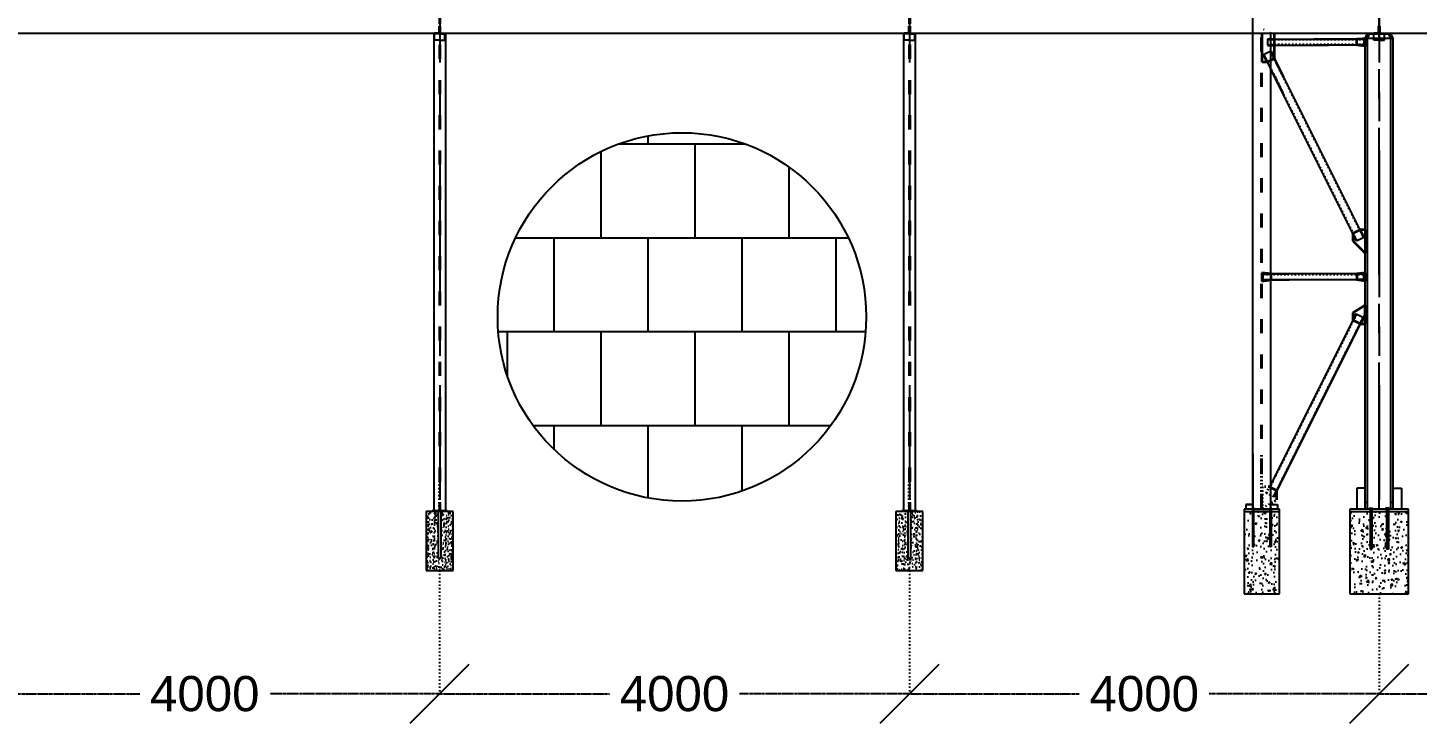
# Model space of a CAD drawing. Header units: inches. Extents: x -15 to 1885144, y -42615 to 866270.
# Drawn here: x 1688527 to 1700358, y 101029 to 106954 of the extents above; entities that cross this region are included whole.
import ezdxf

# ---------------------------------------------------------------- set-up
doc = ezdxf.new("R2010")
doc.units = ezdxf.units.IN
doc.header["$LTSCALE"] = 100
doc.header["$MEASUREMENT"] = 0
for name, pattern in [('CENTER', [2, 1.25, -0.25, 0.25, -0.25]), ('dash line', [30, 12, -18]), ('PHANTOM2', [1.25, 0.625, -0.125, 0.125, -0.125, 0.125, -0.125])]:
    doc.linetypes.add(name, pattern=pattern)
for name, color, linetype in [('axis', 8, 'PHANTOM2'), ('bolt', 1, 'Continuous'), ('dimensions', 10, 'PHANTOM2'), ('layout', 7, 'Continuous'), ('pedestal', 9, 'Continuous'), ('purlins', 4, 'Continuous'), ('sections', 3, 'Continuous')]:
    doc.layers.add(name, color=color, linetype=linetype)
doc.layers.add('gusset plate', color=1, linetype='Continuous', lineweight=35)
doc.layers.add('weld', color=2, linetype='Continuous', lineweight=35)
doc.styles.get("Standard").update_dxf_attribs({"font": 'arial.ttf'})
doc.dimstyles.new('Dim_1', dxfattribs={"dimtxt": 300, "dimasz": 500, "dimexe": 0.0625, "dimexo": 0.0625, "dimgap": 100, "dimtad": 0, "dimtih": 1, "dimtoh": 1, "dimdec": 0, "dimzin": 0, "dimdsep": 46, "dimtxsty": 'Standard', "dimblk": 'OBLIQUE', "dimcen": 0.09, "dimclrd": 256, "dimclre": 256, "dimclrt": 256, "dimadec": 0, "dimazin": 0, "dimtm": 1e-09, "dimtfac": 1, "dimtdec": 0, "dimtofl": 0, "dimtmove": 0, "dimatfit": 3, "dimfxl": 1, "dimtfillclr": 256, "dimtolj": 1, "dimtzin": 0, "dimlwe": -1, "dimarcsym": 0})

# ---------------------------------------------------------------- blocks, each defined once
blk = doc.blocks.new('_Oblique')
at = {"color": 0, "linetype": 'ByBlock', "lineweight": -2}
blk.add_line((-0.5, -0.5), (0.5, 0.5), dxfattribs=at)
blk = doc.blocks.new('*D1423')
at = {"layer": 'Defpoints', "color": 0, "ltscale": 0.01, "transparency": 16777216}
for p in [(1688034, 102331), (1692034, 102331), (1692034, 101279)]:
    blk.add_point(p, dxfattribs=at)
at = {"layer": 'dimensions', "linetype": 'dash line', "ltscale": 0.01, "transparency": 16777216}
for p, q in [((1688034, 102331), (1688034, 101279)), ((1692034, 102331), (1692034, 101279))]:
    blk.add_line(p, q, dxfattribs=at)
at = {"layer": 'dimensions', "lineweight": -2, "ltscale": 0.01, "transparency": 16777216}
for p, q in [((1688034, 101279), (1689481, 101279)), ((1692034, 101279), (1690588, 101279))]:
    blk.add_line(p, q, dxfattribs=at)
at = {"layer": 'dimensions', "lineweight": -2, "ltscale": 0.01, "transparency": 16777216, "xscale": 500, "yscale": 500, "zscale": 500, "rotation": 180}
blk.add_blockref('_Oblique', (1688034, 101279), dxfattribs=at)
at = {"layer": 'dimensions', "lineweight": -2, "ltscale": 0.01, "transparency": 16777216, "xscale": 500, "yscale": 500, "zscale": 500}
blk.add_blockref('_Oblique', (1692034, 101279), dxfattribs=at)
at = {"layer": 'dimensions', "ltscale": 0.01, "transparency": 16777216, "insert": (1690034, 101279), "char_height": 300, "attachment_point": 5}
blk.add_mtext('\\A1;4000', dxfattribs=at)
blk = doc.blocks.new('*D1424')
at = {"layer": 'Defpoints', "color": 0, "ltscale": 0.01, "transparency": 16777216}
for p in [(1692034, 102331), (1696034, 102331), (1696034, 101279)]:
    blk.add_point(p, dxfattribs=at)
at = {"layer": 'dimensions', "linetype": 'dash line', "ltscale": 0.01, "transparency": 16777216}
for p, q in [((1692034, 102331), (1692034, 101279)), ((1696034, 102331), (1696034, 101279))]:
    blk.add_line(p, q, dxfattribs=at)
at = {"layer": 'dimensions', "lineweight": -2, "ltscale": 0.01, "transparency": 16777216}
for p, q in [((1692034, 101279), (1693481, 101279)), ((1696034, 101279), (1694588, 101279))]:
    blk.add_line(p, q, dxfattribs=at)
at = {"layer": 'dimensions', "lineweight": -2, "ltscale": 0.01, "transparency": 16777216, "xscale": 500, "yscale": 500, "zscale": 500, "rotation": 180}
blk.add_blockref('_Oblique', (1692034, 101279), dxfattribs=at)
at = {"layer": 'dimensions', "lineweight": -2, "ltscale": 0.01, "transparency": 16777216, "xscale": 500, "yscale": 500, "zscale": 500}
blk.add_blockref('_Oblique', (1696034, 101279), dxfattribs=at)
at = {"layer": 'dimensions', "ltscale": 0.01, "transparency": 16777216, "insert": (1694034, 101279), "char_height": 300, "attachment_point": 5}
blk.add_mtext('\\A1;4000', dxfattribs=at)
blk = doc.blocks.new('*D1425')
at = {"layer": 'Defpoints', "color": 0, "ltscale": 0.01, "transparency": 16777216}
for p in [(1696034, 102331), (1700034, 102131), (1700034, 101279)]:
    blk.add_point(p, dxfattribs=at)
at = {"layer": 'dimensions', "linetype": 'dash line', "ltscale": 0.01, "transparency": 16777216}
for p, q in [((1696034, 102331), (1696034, 101279)), ((1700034, 102131), (1700034, 101279))]:
    blk.add_line(p, q, dxfattribs=at)
at = {"layer": 'dimensions', "lineweight": -2, "ltscale": 0.01, "transparency": 16777216}
for p, q in [((1696034, 101279), (1697481, 101279)), ((1700034, 101279), (1698588, 101279))]:
    blk.add_line(p, q, dxfattribs=at)
at = {"layer": 'dimensions', "lineweight": -2, "ltscale": 0.01, "transparency": 16777216, "xscale": 500, "yscale": 500, "zscale": 500, "rotation": 180}
blk.add_blockref('_Oblique', (1696034, 101279), dxfattribs=at)
at = {"layer": 'dimensions', "lineweight": -2, "ltscale": 0.01, "transparency": 16777216, "xscale": 500, "yscale": 500, "zscale": 500}
blk.add_blockref('_Oblique', (1700034, 101279), dxfattribs=at)
at = {"layer": 'dimensions', "ltscale": 0.01, "transparency": 16777216, "insert": (1698034, 101279), "char_height": 300, "attachment_point": 5}
blk.add_mtext('\\A1;4000', dxfattribs=at)
blk = doc.blocks.new('*D1426')
at = {"layer": 'Defpoints', "color": 0, "ltscale": 0.01, "transparency": 16777216}
for p in [(1704035, 102340), (1700034, 102131), (1704035, 101279)]:
    blk.add_point(p, dxfattribs=at)
at = {"layer": 'dimensions', "linetype": 'dash line', "ltscale": 0.01, "transparency": 16777216}
for p, q in [((1704035, 102340), (1704035, 101279)), ((1700034, 102131), (1700034, 101279))]:
    blk.add_line(p, q, dxfattribs=at)
at = {"layer": 'dimensions', "lineweight": -2, "ltscale": 0.01, "transparency": 16777216}
for p, q in [((1700034, 101279), (1701481, 101279)), ((1704035, 101279), (1702588, 101279))]:
    blk.add_line(p, q, dxfattribs=at)
at = {"layer": 'dimensions', "lineweight": -2, "ltscale": 0.01, "transparency": 16777216, "xscale": 500, "yscale": 500, "zscale": 500, "rotation": 180}
blk.add_blockref('_Oblique', (1700034, 101279), dxfattribs=at)
at = {"layer": 'dimensions', "lineweight": -2, "ltscale": 0.01, "transparency": 16777216, "xscale": 500, "yscale": 500, "zscale": 500}
blk.add_blockref('_Oblique', (1704035, 101279), dxfattribs=at)
at = {"layer": 'dimensions', "ltscale": 0.01, "transparency": 16777216, "insert": (1702035, 101279), "char_height": 300, "attachment_point": 5}
blk.add_mtext('\\A1;4000', dxfattribs=at)

msp = doc.modelspace()

# ---------------------------------------------------------------- hatches: boundary and pattern name
at = {"layer": 'bolt', "ltscale": 0.01}
h = msp.add_hatch(color=256, dxfattribs=at)
h.dxf.hatch_style = 1
h.paths.add_polyline_path([(1692024.462, 102831.287), (1692024.462, 102841.287), (1692044.462, 102841.287), (1692044.462, 102831.287)])
h = msp.add_hatch(color=256, dxfattribs=at)
h.dxf.hatch_style = 1
h.paths.add_polyline_path([(1696024.462, 102831.287), (1696024.462, 102841.287), (1696044.462, 102841.287), (1696044.462, 102831.287)])
at = {"layer": 'layout', "ltscale": 0.01}
h = msp.add_hatch(dxfattribs=at)
h.set_pattern_fill('AR-B88', color=256, scale=100)
h.set_pattern_definition([(0, (39810.04, -45235), (0, 800), []), (90, (39810.04, -45235), (-400, 800), [800, -800])])
h.paths.add_polyline_path([(1695666.622, 104490.359, 1), (1692528.497, 104490.359, 1)])
at = {"layer": 'pedestal', "ltscale": 0.01}
h = msp.add_hatch(dxfattribs=at)
h.set_pattern_fill('AR-CONC', color=256, scale=10)
h.set_pattern_definition([(50, (717453.67, 57969.59), (71.7260183, -6.2752135), [7.5, -82.5]), (355, (717453.67, 57969.59), (-13.8751334, 75.2192134), [6, -66]), (100.4514445, (717459.65, 57969.07), (57.8508847, 68.943999), [6.374019, -70.114211]), (46.1842, (717453.67, 57989.59), (106.724133, -16.551928), [11.25, -123.75]), (96.635635, (717462.56, 57988.21), (93.466195, 97.41186), [9.561034, -105.171376]), (351.184164, (717453.67, 57989.59), (93.466195, 97.41186), [9, -99]), (21, (717463.67, 57984.59), (59.6907052, -40.261889), [7.5, -82.5]), (326, (717463.67, 57984.59), (24.331533, 72.5150045), [6, -66]), (71.451445, (717468.644, 57981.236), (84.0222377, 32.2531153), [6.374019, -70.114211]), (37.5, (717453.67, 57969.592), (1.2159855, 33.2893854), [0, -65.2, 0, -67, 0, -66.25]), (7.5, (717453.67, 57969.59), (26.3069537, 39.4411712), [0, -38.2, 0, -63.7, 0, -25.25]), (327.5, (717431.37, 57969.592), (53.3822436, -2.2554872), [0, -25, 0, -78, 0, -103.5]), (317.5, (717421.37, 57969.59), (58.318617, 10.0104982), [0, -32.5, 0, -51.8, 0, -73.5])])
h.paths.add_polyline_path([(1691919.378, 102331.287), (1691919.378, 102831.287), (1691959.378, 102831.287), (1692024.462, 102831.287), (1692024.462, 102431.287), (1692044.462, 102431.287), (1692044.462, 102831.287), (1692109.378, 102831.287), (1692149.378, 102831.287), (1692149.378, 102331.287)])
h = msp.add_hatch(dxfattribs=at)
h.set_pattern_fill('AR-CONC', color=256, scale=10)
h.set_pattern_definition([(50, (713453.67, 57969.59), (71.7260183, -6.2752135), [7.5, -82.5]), (355, (713453.67, 57969.59), (-13.8751334, 75.2192134), [6, -66]), (100.4514445, (713459.65, 57969.07), (57.8508847, 68.943999), [6.374019, -70.114211]), (46.1842, (713453.67, 57989.59), (106.724133, -16.551928), [11.25, -123.75]), (96.635635, (713462.56, 57988.21), (93.466195, 97.41186), [9.561034, -105.171376]), (351.184164, (713453.67, 57989.59), (93.466195, 97.41186), [9, -99]), (21, (713463.67, 57984.59), (59.6907052, -40.261889), [7.5, -82.5]), (326, (713463.67, 57984.59), (24.331533, 72.5150045), [6, -66]), (71.451445, (713468.644, 57981.236), (84.0222377, 32.2531153), [6.374019, -70.114211]), (37.5, (713453.67, 57969.592), (1.2159855, 33.2893854), [0, -65.2, 0, -67, 0, -66.25]), (7.5, (713453.67, 57969.59), (26.3069537, 39.4411712), [0, -38.2, 0, -63.7, 0, -25.25]), (327.5, (713431.37, 57969.592), (53.3822436, -2.2554872), [0, -25, 0, -78, 0, -103.5]), (317.5, (713421.37, 57969.59), (58.318617, 10.0104982), [0, -32.5, 0, -51.8, 0, -73.5])])
h.paths.add_polyline_path([(1695919.378, 102331.287), (1695919.378, 102831.287), (1695959.378, 102831.287), (1696024.462, 102831.287), (1696024.462, 102431.287), (1696044.462, 102431.287), (1696044.462, 102831.287), (1696109.378, 102831.287), (1696149.378, 102831.287), (1696149.378, 102331.287)])
at = {"layer": 'pedestal', "ltscale": 10}
h = msp.add_hatch(dxfattribs=at)
h.set_pattern_fill('AR-CONC', color=256, scale=19)
h.set_pattern_definition([(50, (758186.38, 60314.53), (136.279435, -11.922906), [14.25, -156.75]), (355, (758186.38, 60314.53), (-26.362753, 142.916505), [11.4, -125.4]), (100.451444, (758197.74, 60313.53), (109.91668, 130.993598), [12.110636, -133.217001]), (46.1842, (758186.38, 60352.53), (202.775853, -31.448663), [21.375, -235.125]), (96.635635, (758203.28, 60349.9), (177.58577, 185.082534), [18.165965, -199.825614]), (351.184164, (758186.38, 60352.53), (177.58577, 185.082534), [17.1, -188.1]), (21, (758205.38, 60343.03), (113.41234, -76.497589), [14.25, -156.75]), (326, (758205.38, 60343.03), (46.229913, 137.778509), [11.4, -125.4]), (71.451445, (758214.83, 60336.65), (159.642252, 61.280919), [12.110636, -133.217001]), (37.5, (758186.38, 60314.53), (2.3103725, 63.2498322), [0, -123.88, 0, -127.3, 0, -125.875]), (7.5, (758186.38, 60314.53), (49.983212, 74.9382253), [0, -72.58, 0, -121.03, 0, -47.975]), (327.5, (758144.01, 60314.53), (101.426263, -4.2854256), [0, -47.5, 0, -148.2, 0, -196.65]), (317.5, (758125.01, 60314.53), (110.805372, 19.019947), [0, -61.75, 0, -98.42, 0, -139.65])])
h.paths.add_polyline_path([(1699184.378, 102831.287), (1699114.378, 102831.287), (1699114.378, 102531.287), (1699104.378, 102531.287), (1699104.378, 102831.287), (1698964.378, 102831.287), (1698964.378, 102531.287), (1698954.378, 102531.287), (1698954.378, 102831.287), (1698884.378, 102831.287), (1698884.378, 102131.287), (1699184.378, 102131.287)])
h = msp.add_hatch(dxfattribs=at)
h.set_pattern_fill('AR-CONC', color=256, scale=19)
h.set_pattern_definition([(50, (761189.33, 58550.17), (136.279435, -11.922906), [14.25, -156.75]), (355, (761189.33, 58550.17), (-26.362753, 142.916505), [11.4, -125.4]), (100.451444, (761200.69, 58549.18), (109.91668, 130.993598), [12.110636, -133.217001]), (46.1842, (761189.33, 58588.17), (202.775853, -31.448663), [21.375, -235.125]), (96.635635, (761206.23, 58585.55), (177.58577, 185.082534), [18.165965, -199.825614]), (351.184164, (761189.33, 58588.17), (177.58577, 185.082534), [17.1, -188.1]), (21, (761208.33, 58578.67), (113.41234, -76.497589), [14.25, -156.75]), (326, (761208.33, 58578.67), (46.229913, 137.778509), [11.4, -125.4]), (71.451445, (761217.79, 58572.3), (159.642252, 61.280919), [12.110636, -133.217001]), (37.5, (761189.334, 58550.173), (2.3103725, 63.2498322), [0, -123.88, 0, -127.3, 0, -125.875]), (7.5, (761189.334, 58550.17), (49.983212, 74.9382253), [0, -72.58, 0, -121.03, 0, -47.975]), (327.5, (761146.964, 58550.173), (101.426263, -4.2854256), [0, -47.5, 0, -148.2, 0, -196.65]), (317.5, (761127.96, 58550.17), (110.805372, 19.019947), [0, -61.75, 0, -98.42, 0, -139.65])])
h.paths.add_polyline_path([(1700284.378, 102831.287), (1700112.378, 102831.287), (1700112.378, 102511.287), (1700096.378, 102511.287), (1700096.378, 102831.287), (1699972.378, 102831.287), (1699972.378, 102511.287), (1699956.378, 102511.287), (1699956.378, 102831.287), (1699784.378, 102831.287), (1699784.378, 102131.287), (1700284.378, 102131.287)])
at = {"layer": 'purlins', "ltscale": 0.01}
h = msp.add_hatch(color=256, dxfattribs=at)
h.dxf.hatch_style = 1
h.paths.add_polyline_path([(1692004.371, 106902.448), (1692004.371, 106908.448), (1692014.371, 106908.448), (1692014.371, 106902.448)])
h = msp.add_hatch(color=256, dxfattribs=at)
h.dxf.hatch_style = 1
h.paths.add_polyline_path([(1692064.378, 106902.082), (1692064.378, 106908.082), (1692054.378, 106908.082), (1692054.378, 106902.082)])
h = msp.add_hatch(color=256, dxfattribs=at)
h.dxf.hatch_style = 1
h.paths.add_polyline_path([(1696004.371, 106902.448), (1696004.371, 106908.448), (1696014.371, 106908.448), (1696014.371, 106902.448)])
h = msp.add_hatch(color=256, dxfattribs=at)
h.dxf.hatch_style = 1
h.paths.add_polyline_path([(1696064.378, 106902.082), (1696064.378, 106908.082), (1696054.378, 106908.082), (1696054.378, 106902.082)])
h = msp.add_hatch(color=256, dxfattribs=at)
h.dxf.hatch_style = 1
h.paths.add_polyline_path([(1700004.371, 106902.448), (1700004.371, 106908.448), (1700014.371, 106908.448), (1700014.371, 106902.448)])
h = msp.add_hatch(color=256, dxfattribs=at)
h.dxf.hatch_style = 1
h.paths.add_polyline_path([(1700064.378, 106902.082), (1700064.378, 106908.082), (1700054.378, 106908.082), (1700054.378, 106902.082)])

# ---------------------------------------------------------------- linework, layer by layer
at = {"layer": 'axis', "linetype": 'CENTER', "ltscale": 10}
for p, q in [((1692034.378, 111908.082), (1692034.378, 102931.287)), ((1692034.378, 111908.082), (1692034.378, 102931.287)), ((1692034.378, 111908.082), (1692034.378, 102931.287)), ((1692034.378, 111908.082), (1692034.378, 102931.287)), ((1692034.378, 111908.082), (1692034.378, 102931.287)), ((1692034.378, 111908.082), (1692034.378, 102931.287)), ((1692034.378, 111908.082), (1692034.378, 102931.287)), ((1692034.378, 111908.082), (1692034.378, 102931.287)), ((1692034.378, 111908.082), (1692034.378, 102931.287)), ((1696034.378, 111908.082), (1696034.378, 102931.287)), ((1696034.378, 111908.082), (1696034.378, 102931.287)), ((1696034.378, 111908.082), (1696034.378, 102931.287)), ((1696034.378, 111908.082), (1696034.378, 102931.287)), ((1696034.378, 111908.082), (1696034.378, 102931.287)), ((1696034.378, 111908.082), (1696034.378, 102931.287)), ((1696034.378, 111908.082), (1696034.378, 102931.287)), ((1696034.378, 111908.082), (1696034.378, 102931.287)), ((1696034.378, 111908.082), (1696034.378, 102931.287)), ((1700034.378, 102851.287), (1700034.378, 111908.082)), ((1700034.378, 111908.082), (1700034.378, 102931.287)), ((1700034.378, 111908.082), (1700034.378, 102931.287)), ((1700034.378, 111908.082), (1700034.378, 102931.287)), ((1700034.378, 111908.082), (1700034.378, 102931.287)), ((1700034.378, 111908.082), (1700034.378, 102931.287)), ((1700034.378, 111908.082), (1700034.378, 102931.287)), ((1700034.378, 111908.082), (1700034.378, 102931.287)), ((1700034.378, 111908.082), (1700034.378, 102931.287))]:
    msp.add_line(p, q, dxfattribs=at)
at = {"layer": 'bolt', "ltscale": 0.01}
for p, q in [((1692024.462, 102841.287), (1692024.462, 102831.287)), ((1692024.462, 102431.287), (1692024.462, 102831.287)), ((1692044.462, 102841.287), (1692044.462, 102831.287)), ((1692044.462, 102831.287), (1692044.462, 102431.287)), ((1696024.462, 102841.287), (1696024.462, 102831.287)), ((1696024.462, 102431.287), (1696024.462, 102831.287)), ((1696044.462, 102841.287), (1696044.462, 102831.287)), ((1696044.462, 102831.287), (1696044.462, 102431.287)), ((1692044.462, 102431.287), (1692024.462, 102431.287)), ((1696044.462, 102431.287), (1696024.462, 102431.287))]:
    msp.add_line(p, q, dxfattribs=at)
at = {"layer": 'bolt', "ltscale": 10}
for p, q in [((1698969.378, 102861.287), (1698949.378, 102861.287)), ((1698949.378, 102861.287), (1698949.378, 102851.287)), ((1698969.378, 102861.287), (1698949.378, 102861.287)), ((1698949.378, 102861.287), (1698949.378, 102851.287)), ((1698949.378, 102851.287), (1698954.378, 102851.287)), ((1698949.378, 102851.287), (1698954.378, 102851.287)), ((1698954.378, 102851.287), (1698954.378, 102861.287)), ((1698954.378, 102851.287), (1698954.378, 102861.287)), ((1698954.378, 102851.287), (1698954.378, 102531.287)), ((1698954.378, 102851.287), (1698964.378, 102851.287)), ((1698954.378, 102851.287), (1698954.378, 102531.287)), ((1698954.378, 102851.287), (1698964.378, 102851.287)), ((1698964.378, 102851.287), (1698964.378, 102861.287)), ((1698964.378, 102851.287), (1698964.378, 102861.287)), ((1698964.378, 102851.287), (1698964.378, 102531.287)), ((1698964.378, 102851.287), (1698969.378, 102851.287)), ((1698964.378, 102851.287), (1698964.378, 102531.287)), ((1698964.378, 102851.287), (1698969.378, 102851.287)), ((1698969.378, 102851.287), (1698969.378, 102861.287)), ((1698969.378, 102851.287), (1698969.378, 102861.287)), ((1699099.378, 102851.287), (1699099.378, 102861.287)), ((1699099.378, 102861.287), (1699119.378, 102861.287)), ((1699099.378, 102851.287), (1699099.378, 102861.287)), ((1699099.378, 102861.287), (1699119.378, 102861.287)), ((1699104.378, 102851.287), (1699099.378, 102851.287)), ((1699104.378, 102851.287), (1699099.378, 102851.287)), ((1699104.378, 102851.287), (1699104.378, 102861.287)), ((1699104.378, 102851.287), (1699104.378, 102861.287)), ((1699104.378, 102851.287), (1699104.378, 102531.287)), ((1699114.378, 102851.287), (1699104.378, 102851.287)), ((1699104.378, 102851.287), (1699104.378, 102531.287)), ((1699114.378, 102851.287), (1699104.378, 102851.287)), ((1699114.378, 102851.287), (1699114.378, 102861.287)), ((1699114.378, 102851.287), (1699114.378, 102861.287)), ((1699114.378, 102851.287), (1699114.378, 102531.287)), ((1699119.378, 102851.287), (1699114.378, 102851.287)), ((1699114.378, 102851.287), (1699114.378, 102531.287)), ((1699119.378, 102851.287), (1699114.378, 102851.287)), ((1699119.378, 102861.287), (1699119.378, 102851.287)), ((1699119.378, 102861.287), (1699119.378, 102851.287)), ((1699948.378, 102851.287), (1699948.378, 102861.287)), ((1699948.378, 102861.287), (1699980.378, 102861.287)), ((1699956.378, 102851.287), (1699948.378, 102851.287)), ((1699956.378, 102851.287), (1699956.378, 102861.287)), ((1699956.378, 102851.287), (1699956.378, 102511.287)), ((1699972.378, 102851.287), (1699956.378, 102851.287)), ((1699964.378, 102851.287), (1699964.378, 102861.287)), ((1699972.378, 102851.287), (1699972.378, 102861.287)), ((1699972.378, 102851.287), (1699972.378, 102511.287)), ((1699980.378, 102851.287), (1699972.378, 102851.287)), ((1699980.378, 102861.287), (1699980.378, 102851.287)), ((1700120.378, 102861.287), (1700088.378, 102861.287)), ((1700088.378, 102861.287), (1700088.378, 102851.287)), ((1700088.378, 102851.287), (1700096.378, 102851.287)), ((1700096.378, 102851.287), (1700096.378, 102861.287)), ((1700096.378, 102851.287), (1700096.378, 102511.287)), ((1700096.378, 102851.287), (1700112.378, 102851.287)), ((1700104.378, 102851.287), (1700104.378, 102861.287)), ((1700112.378, 102851.287), (1700112.378, 102861.287)), ((1700112.378, 102851.287), (1700112.378, 102511.287)), ((1700112.378, 102851.287), (1700120.378, 102851.287)), ((1700120.378, 102851.287), (1700120.378, 102861.287)), ((1698954.378, 102531.287), (1698964.378, 102531.287)), ((1698954.378, 102531.287), (1698964.378, 102531.287)), ((1699114.378, 102531.287), (1699104.378, 102531.287)), ((1699114.378, 102531.287), (1699104.378, 102531.287)), ((1699956.378, 102511.287), (1699972.378, 102511.287)), ((1700112.378, 102511.287), (1700096.378, 102511.287))]:
    msp.add_line(p, q, dxfattribs=at)
at = {"layer": 'gusset plate', "linetype": 'Continuous'}
for p, q in [((1699039.378, 106698.042), (1699039.378, 106908.082)), ((1699143.293, 106691.72), (1699143.293, 106908.082)), ((1699844.378, 106856.287), (1699914.378, 106866.287)), ((1699844.378, 106806.287), (1699844.378, 106856.287)), ((1699914.378, 106866.287), (1699914.378, 106796.287)), ((1699914.378, 106796.287), (1699844.378, 106806.287)), ((1699873.073, 105232.16), (1699810.463, 105200.855)), ((1699810.463, 105200.855), (1699810.463, 105138.245)), ((1699914.378, 105232.16), (1699873.073, 105232.16)), ((1699114.378, 104856.287), (1699034.378, 104866.287)), ((1699034.378, 104866.287), (1699034.378, 104796.287)), ((1699114.378, 104856.287), (1699034.378, 104866.287)), ((1699034.378, 104866.287), (1699034.378, 104796.287)), ((1699114.378, 104806.287), (1699114.378, 104856.287)), ((1699114.378, 104806.287), (1699114.378, 104856.287)), ((1699914.378, 104866.287), (1699914.378, 104796.287)), ((1699034.378, 104796.287), (1699114.378, 104806.287)), ((1699034.378, 104796.287), (1699114.378, 104806.287)), ((1699810.463, 104525.386), (1699810.463, 104461.72)), ((1699873.073, 104430.415), (1699810.463, 104461.72)), ((1699100.683, 103042.16), (1699163.293, 103010.855)), ((1699100.683, 103042.16), (1699163.293, 103010.855)), ((1699163.293, 102932.898), (1699163.293, 103010.855)), ((1699163.293, 102932.898), (1699163.293, 103010.855))]:
    msp.add_line(p, q, dxfattribs=at)
at = {"layer": 'gusset plate', "linetype": 'Continuous', "ltscale": 0.01}
for p, q in [((1699080.683, 106660.415), (1699039.378, 106660.415)), ((1699143.293, 106691.72), (1699080.683, 106660.415)), ((1699873.073, 104430.415), (1699914.378, 104430.415))]:
    msp.add_line(p, q, dxfattribs=at)
at = {"layer": 'gusset plate', "ltscale": 10}
for p, q in [((1699914.378, 105232.16), (1699914.378, 105032.16)), ((1699810.463, 105138.245), (1699914.378, 105032.16)), ((1699914.378, 104866.287), (1699844.378, 104856.287)), ((1699844.378, 104856.287), (1699844.378, 104806.287)), ((1699914.378, 104796.287), (1699844.378, 104806.287)), ((1699914.378, 104590.415), (1699810.463, 104525.386)), ((1699914.378, 104430.415), (1699914.378, 104590.415))]:
    msp.add_line(p, q, dxfattribs=at)
at = {"layer": 'gusset plate', "linetype": 'dash line', "ltscale": 0.01}
for p, q in [((1699100.683, 103042.16), (1699039.378, 103042.16)), ((1699100.683, 103042.16), (1699039.378, 103042.16)), ((1699039.378, 102862.16), (1699163.293, 102932.898)), ((1699039.378, 102862.16), (1699163.293, 102932.898))]:
    msp.add_line(p, q, dxfattribs=at)
at = {"layer": 'layout', "ltscale": 10}
for p, q in [((1698959.378, 102851.287), (1698959.378, 112866.287)), ((1699109.378, 106914.205), (1699109.378, 102851.287)), ((1699914.378, 106866.287), (1699934.378, 106900.928)), ((1699914.378, 106866.287), (1699934.378, 106900.928)), ((1699914.378, 102851.287), (1699914.378, 106866.287)), ((1699934.378, 106865.928), (1699914.378, 106865.928)), ((1699934.378, 106865.928), (1699914.378, 106865.928)), ((1699934.378, 106900.928), (1699934.378, 106908.082)), ((1699934.378, 106900.928), (1699934.378, 106908.082)), ((1699934.378, 106866.287), (1699954.378, 106900.928)), ((1699934.378, 106900.928), (1699954.378, 106900.928)), ((1699934.378, 106866.287), (1699954.378, 106900.928)), ((1699934.378, 106900.928), (1699954.378, 106900.928)), ((1699934.378, 102851.287), (1699934.378, 106866.287)), ((1699934.378, 106865.928), (1699934.378, 106866.287)), ((1699934.378, 106865.928), (1699934.378, 106866.287)), ((1699934.378, 106865.928), (1700134.378, 106865.928)), ((1699954.378, 106900.928), (1699954.378, 106908.082)), ((1699954.378, 106900.928), (1699954.378, 106908.082)), ((1699954.378, 106900.928), (1700114.378, 106900.928)), ((1700114.378, 106900.928), (1700114.378, 106908.082)), ((1700134.378, 106866.287), (1700114.378, 106900.928)), ((1700114.378, 106900.928), (1700134.378, 106900.928)), ((1700134.378, 106900.928), (1700134.378, 106908.082)), ((1700154.378, 106866.287), (1700134.378, 106900.928)), ((1700134.378, 102851.287), (1700134.378, 106866.287)), ((1700134.378, 106865.928), (1700134.378, 106866.287)), ((1700134.378, 106865.928), (1700154.378, 106865.928)), ((1700154.378, 102851.287), (1700154.378, 106866.287)), ((1699109.378, 102831.287), (1698959.378, 102831.287)), ((1699109.378, 102831.287), (1698959.378, 102831.287))]:
    msp.add_line(p, q, dxfattribs=at)
at = {"layer": 'layout', "linetype": 'dash line', "ltscale": 0.1}
for p, q in [((1692029.378, 111908.082), (1692029.378, 102831.287)), ((1692039.378, 111908.082), (1692039.378, 102831.287)), ((1696029.378, 111908.082), (1696029.378, 102831.287)), ((1696039.378, 111908.082), (1696039.378, 102831.287)), ((1699029.378, 102851.287), (1699029.378, 106908.082)), ((1699039.378, 102851.287), (1699039.378, 106908.082))]:
    msp.add_line(p, q, dxfattribs=at)
at = {"layer": 'layout', "ltscale": 0.01}
for p, q in [((1691984.378, 106908.082), (1691984.378, 102831.287)), ((1692084.378, 106908.082), (1692084.378, 102831.287)), ((1695984.378, 106908.082), (1695984.378, 102831.287)), ((1696084.378, 106908.082), (1696084.378, 102831.287))]:
    msp.add_line(p, q, dxfattribs=at)
msp.add_circle((1694097.559, 104490.359), 1569.062, dxfattribs=at)
at = {"layer": 'pedestal', "ltscale": 0.01}
for p, q in [((1691969.378, 102831.287), (1691919.378, 102831.287)), ((1691919.378, 102831.287), (1691919.378, 102331.287)), ((1692149.378, 102831.287), (1692099.378, 102831.287)), ((1692149.378, 102331.287), (1692149.378, 102831.287)), ((1695969.378, 102831.287), (1695919.378, 102831.287)), ((1695919.378, 102831.287), (1695919.378, 102331.287)), ((1696149.378, 102831.287), (1696099.378, 102831.287)), ((1696149.378, 102331.287), (1696149.378, 102831.287)), ((1691919.378, 102331.287), (1692149.378, 102331.287)), ((1695919.378, 102331.287), (1696149.378, 102331.287))]:
    msp.add_line(p, q, dxfattribs=at)
at = {"layer": 'pedestal', "ltscale": 10}
for p, q in [((1698884.378, 102831.287), (1698884.378, 102131.287)), ((1699184.378, 102131.287), (1699184.378, 102831.287)), ((1699784.378, 102831.287), (1699784.378, 102131.287)), ((1700284.378, 102131.287), (1700284.378, 102831.287)), ((1698884.378, 102131.287), (1699184.378, 102131.287)), ((1699784.378, 102131.287), (1700284.378, 102131.287))]:
    msp.add_line(p, q, dxfattribs=at)
at = {"layer": 'purlins', "ltscale": 0.01}
for p, q in [((1692029.371, 106908.448), (1692029.371, 106968.448)), ((1692039.378, 106968.082), (1692039.378, 106908.082)), ((1696029.371, 106908.448), (1696029.371, 106968.448)), ((1696039.378, 106968.082), (1696039.378, 106908.082)), ((1700029.371, 106908.448), (1700029.371, 106968.448)), ((1700039.378, 106968.082), (1700039.378, 106908.082)), ((1688034.378, 106908.082), (1692034.378, 106908.082)), ((1691989.371, 106902.448), (1691989.371, 106908.448)), ((1692029.371, 106908.448), (1691989.371, 106908.448)), ((1692034.378, 106902.448), (1691989.371, 106902.448)), ((1691989.371, 106848.448), (1691989.371, 106902.448)), ((1692034.371, 106848.448), (1691989.371, 106848.448)), ((1692004.371, 106908.448), (1692004.371, 106902.448)), ((1692014.371, 106908.448), (1692014.371, 106902.448)), ((1692034.378, 106908.082), (1696034.378, 106908.082)), ((1692034.378, 106902.082), (1692079.378, 106902.082)), ((1692034.378, 106848.082), (1692079.378, 106848.082)), ((1692039.378, 106908.082), (1692079.378, 106908.082)), ((1692054.378, 106908.082), (1692054.378, 106902.082)), ((1692064.378, 106908.082), (1692064.378, 106902.082)), ((1692079.378, 106902.082), (1692079.378, 106908.082)), ((1692079.378, 106848.082), (1692079.378, 106902.082)), ((1695989.371, 106902.448), (1695989.371, 106908.448)), ((1696029.371, 106908.448), (1695989.371, 106908.448)), ((1696034.378, 106902.448), (1695989.371, 106902.448)), ((1695989.371, 106848.448), (1695989.371, 106902.448)), ((1696034.371, 106848.448), (1695989.371, 106848.448)), ((1696004.371, 106908.448), (1696004.371, 106902.448)), ((1696014.371, 106908.448), (1696014.371, 106902.448)), ((1696034.378, 106908.082), (1700034.378, 106908.082)), ((1696034.378, 106902.082), (1696079.378, 106902.082)), ((1696034.378, 106848.082), (1696079.378, 106848.082)), ((1696039.378, 106908.082), (1696079.378, 106908.082)), ((1696054.378, 106908.082), (1696054.378, 106902.082)), ((1696064.378, 106908.082), (1696064.378, 106902.082)), ((1696079.378, 106902.082), (1696079.378, 106908.082)), ((1696079.378, 106848.082), (1696079.378, 106902.082)), ((1699989.371, 106902.448), (1699989.371, 106908.448)), ((1700029.371, 106908.448), (1699989.371, 106908.448)), ((1700034.378, 106902.448), (1699989.371, 106902.448)), ((1699989.371, 106848.448), (1699989.371, 106902.448)), ((1700034.371, 106848.448), (1699989.371, 106848.448)), ((1700004.371, 106908.448), (1700004.371, 106902.448)), ((1700014.371, 106908.448), (1700014.371, 106902.448)), ((1700034.378, 106908.082), (1704034.378, 106908.082)), ((1700034.378, 106902.082), (1700079.378, 106902.082)), ((1700034.378, 106848.082), (1700079.378, 106848.082)), ((1700039.378, 106908.082), (1700079.378, 106908.082)), ((1700054.378, 106908.082), (1700054.378, 106902.082)), ((1700064.378, 106908.082), (1700064.378, 106902.082)), ((1700079.378, 106902.082), (1700079.378, 106908.082)), ((1700079.378, 106848.082), (1700079.378, 106902.082))]:
    msp.add_line(p, q, dxfattribs=at)
at = {"layer": 'sections', "linetype": 'Continuous'}
for p, q in [((1699053.85, 106937.314), (1699049.378, 106939.55)), ((1699083.293, 106856.287), (1699083.293, 106806.287)), ((1699093.111, 106856.287), (1699844.378, 106856.287)), ((1699111.988, 106908.245), (1699107.516, 106910.481)), ((1699844.378, 106856.287), (1699478.564, 106856.287)), ((1699904.378, 106856.287), (1699904.378, 106806.287)), ((1699111.988, 106754.33), (1699049.378, 106723.025)), ((1699096.709, 106806.287), (1699604.378, 106806.287)), ((1699873.073, 105232.16), (1699109.378, 106759.55)), ((1699120.932, 106736.442), (1699220.307, 106537.692)), ((1699844.378, 106806.287), (1699478.564, 106806.287)), ((1699058.322, 106705.137), (1699220.307, 106381.167)), ((1699810.463, 105200.855), (1699109.378, 106603.025)), ((1699841.768, 105138.245), (1699904.378, 105169.55)), ((1699044.378, 104856.287), (1699044.378, 104806.287)), ((1699044.378, 104856.287), (1699044.378, 104806.287)), ((1699087.237, 104856.287), (1699265.811, 104856.287)), ((1699087.237, 104856.287), (1699265.811, 104856.287)), ((1699844.378, 104856.287), (1699114.378, 104856.287)), ((1699904.378, 104806.287), (1699904.378, 104856.287)), ((1699087.237, 104806.287), (1699269.109, 104806.287)), ((1699087.237, 104806.287), (1699269.109, 104806.287)), ((1699844.378, 104806.287), (1699114.378, 104806.287)), ((1699837.296, 104515.386), (1699109.378, 103059.55)), ((1699163.293, 103010.855), (1699914.378, 104513.025)), ((1699899.906, 104484.081), (1699163.293, 103010.855)), ((1699837.296, 104515.386), (1699899.906, 104484.081))]:
    msp.add_line(p, q, dxfattribs=at)
at = {"layer": 'sections', "linetype": 'dash line', "ltscale": 0.01}
for p, q in [((1699904.378, 106852.287), (1699093.111, 106852.287)), ((1699107.516, 106910.481), (1699109.378, 106914.205)), ((1699904.378, 106856.287), (1699904.378, 106852.287)), ((1699053.85, 106725.261), (1699220.307, 106392.347)), ((1699904.378, 106810.287), (1699096.709, 106810.287)), ((1699107.516, 106752.094), (1699220.307, 106526.511)), ((1699899.906, 105167.314), (1699109.378, 106748.37)), ((1699846.24, 105140.481), (1699109.378, 106614.205)), ((1699044.378, 104856.287), (1699044.378, 104852.287)), ((1699044.378, 104856.287), (1699044.378, 104852.287)), ((1699044.378, 104852.287), (1699904.378, 104852.287)), ((1699114.378, 104810.287), (1699904.378, 104810.287)), ((1699841.768, 104513.15), (1699109.378, 103048.37)), ((1699895.434, 104486.317), (1699158.821, 103013.091)), ((1699029.378, 102851.287), (1699029.378, 103323.493)), ((1699029.378, 102851.287), (1699029.378, 103323.493)), ((1699039.378, 102851.287), (1699039.378, 103323.493)), ((1699039.378, 102851.287), (1699039.378, 103323.493)), ((1692029.295, 102841.287), (1692029.295, 103086.082)), ((1692039.295, 102841.287), (1692039.295, 103086.082)), ((1696029.295, 102841.287), (1696029.295, 103086.082)), ((1696039.295, 102841.287), (1696039.295, 103086.082)), ((1699073.85, 102988.494), (1699109.378, 103059.55)), ((1699073.85, 102988.494), (1699109.378, 103059.55)), ((1699136.46, 102957.189), (1699073.85, 102988.494)), ((1699136.46, 102957.189), (1699073.85, 102988.494))]:
    msp.add_line(p, q, dxfattribs=at)
at = {"layer": 'sections'}
for p, q in [((1699914.378, 102851.287), (1699914.378, 103416.423)), ((1699934.378, 102851.287), (1699934.378, 103416.423)), ((1700134.378, 102851.287), (1700134.378, 103416.423)), ((1700154.378, 102851.287), (1700154.378, 103416.423)), ((1698959.378, 103323.493), (1698959.378, 102851.287)), ((1698959.378, 103323.493), (1698959.378, 102851.287)), ((1699109.378, 103323.493), (1699109.378, 102851.287)), ((1699109.378, 103323.493), (1699109.378, 102851.287)), ((1699914.378, 103031.287), (1699844.378, 103031.287)), ((1699844.378, 103031.287), (1699844.378, 102851.287)), ((1700154.378, 103031.287), (1700224.378, 103031.287)), ((1700224.378, 103031.287), (1700224.378, 102851.287)), ((1699184.378, 102851.287), (1698884.378, 102851.287)), ((1698884.378, 102851.287), (1698884.378, 102831.287)), ((1699184.378, 102851.287), (1698884.378, 102851.287)), ((1698884.378, 102851.287), (1698884.378, 102831.287)), ((1698884.378, 102831.287), (1699184.378, 102831.287)), ((1698884.378, 102831.287), (1699184.378, 102831.287)), ((1698899.378, 102891.287), (1698959.378, 102891.287)), ((1698959.378, 102891.287), (1698899.378, 102891.287)), ((1698899.378, 102891.287), (1698899.378, 102851.287)), ((1698899.378, 102891.287), (1698959.378, 102891.287)), ((1698959.378, 102891.287), (1698899.378, 102891.287)), ((1698899.378, 102891.287), (1698899.378, 102851.287)), ((1699109.378, 102891.287), (1699169.378, 102891.287)), ((1699109.378, 102891.287), (1699169.378, 102891.287)), ((1699169.378, 102891.287), (1699169.378, 102851.287)), ((1699169.378, 102891.287), (1699169.378, 102851.287)), ((1699184.378, 102831.287), (1699184.378, 102851.287)), ((1699184.378, 102831.287), (1699184.378, 102851.287)), ((1700284.378, 102851.287), (1699784.378, 102851.287)), ((1699784.378, 102851.287), (1699784.378, 102831.287)), ((1699784.378, 102831.287), (1700284.378, 102831.287)), ((1699914.378, 102911.287), (1699934.378, 102911.287)), ((1700134.378, 102911.287), (1700154.378, 102911.287)), ((1700284.378, 102831.287), (1700284.378, 102851.287))]:
    msp.add_line(p, q, dxfattribs=at)
at = {"layer": 'sections', "ltscale": 0.01}
for p, q in [((1691984.378, 103086.082), (1691984.378, 102841.287)), ((1692084.378, 103086.082), (1692084.378, 102841.287)), ((1695984.378, 103086.082), (1695984.378, 102841.287)), ((1696084.378, 103086.082), (1696084.378, 102841.287)), ((1691969.378, 102841.287), (1692099.378, 102841.287)), ((1691969.378, 102831.287), (1691969.378, 102841.287)), ((1692099.378, 102831.287), (1691969.378, 102831.287)), ((1692099.378, 102841.287), (1692099.378, 102831.287)), ((1695969.378, 102841.287), (1696099.378, 102841.287)), ((1695969.378, 102831.287), (1695969.378, 102841.287)), ((1696099.378, 102831.287), (1695969.378, 102831.287)), ((1696099.378, 102841.287), (1696099.378, 102831.287))]:
    msp.add_line(p, q, dxfattribs=at)
at = {"layer": 'weld', "linetype": 'Continuous'}
for p, q in [((1699083.293, 106856.287), (1699143.293, 106856.287)), ((1699904.378, 106856.287), (1699844.378, 106856.287)), ((1699914.378, 106866.287), (1699914.378, 106796.287)), ((1699083.293, 106806.287), (1699143.293, 106806.287)), ((1699904.378, 106806.287), (1699844.378, 106806.287)), ((1699034.378, 104866.287), (1699034.378, 104796.287)), ((1699034.378, 104866.287), (1699034.378, 104796.287)), ((1699044.378, 104856.287), (1699114.378, 104856.287)), ((1699044.378, 104856.287), (1699114.378, 104856.287)), ((1699904.378, 104856.287), (1699844.378, 104856.287)), ((1699044.378, 104806.287), (1699114.378, 104806.287)), ((1699044.378, 104806.287), (1699114.378, 104806.287)), ((1699904.378, 104806.287), (1699844.378, 104806.287))]:
    msp.add_line(p, q, dxfattribs=at)
at = {"layer": 'weld', "ltscale": 10}
for p, q in [((1699039.378, 106660.415), (1699039.378, 106720.415)), ((1699914.378, 105232.16), (1699914.378, 105032.16)), ((1699914.378, 104866.287), (1699914.378, 104796.287)), ((1699914.378, 104430.415), (1699914.378, 104590.415))]:
    msp.add_line(p, q, dxfattribs=at)
at = {"layer": 'weld', "linetype": 'Continuous', "ltscale": 0.01}
for p, q in [((1699049.378, 106723.025), (1699080.683, 106660.415)), ((1699111.988, 106754.33), (1699143.293, 106691.72)), ((1699841.768, 105138.245), (1699810.463, 105200.855)), ((1699904.378, 105169.55), (1699873.073, 105232.16)), ((1699837.296, 104515.386), (1699810.463, 104461.72)), ((1699899.906, 104484.081), (1699873.073, 104430.415)), ((1699136.46, 102957.189), (1699163.293, 103010.855)), ((1699136.46, 102957.189), (1699163.293, 103010.855))]:
    msp.add_line(p, q, dxfattribs=at)
at = {"layer": 'weld', "linetype": 'dash line', "ltscale": 0.01}
for p, q in [((1699039.378, 103042.16), (1699039.378, 102862.16)), ((1699039.378, 103042.16), (1699039.378, 102862.16)), ((1699073.85, 102988.494), (1699100.683, 103042.16)), ((1699073.85, 102988.494), (1699100.683, 103042.16))]:
    msp.add_line(p, q, dxfattribs=at)

# ---------------------------------------------------------------- dimensions: what is measured, and where the dimension line sits
at = {"layer": 'dimensions', "ltscale": 0.01}
dim = msp.add_linear_dim(base=(1704035.181, 101278.757), p1=(1700034.378, 102131.287), p2=(1704035.181, 102340.001), text='4000', dimstyle='Dim_1', override={"dimtmove": 1}, dxfattribs=at)
dim.commit()
dim.dimension.update_dxf_attribs({"geometry": '*D1426', "text_midpoint": (1702034.78, 101278.757)})
for base, p1, p2, picture, middle in [((1692034.378, 101278.757), (1688034.378, 102331.287), (1692034.378, 102331.287), '*D1423', (1690034.378, 101278.757)), ((1696034.378, 101278.757), (1692034.378, 102331.287), (1696034.378, 102331.287), '*D1424', (1694034.378, 101278.757)), ((1700034.378, 101278.757), (1696034.378, 102331.287), (1700034.378, 102131.287), '*D1425', (1698034.378, 101278.757))]:
    dim = msp.add_linear_dim(base=base, p1=p1, p2=p2, dimstyle='Dim_1', override={"dimtmove": 1}, dxfattribs=at)
    dim.commit()
    dim.dimension.update_dxf_attribs({"geometry": picture, "text_midpoint": middle})

doc.saveas('drawing.dxf')
